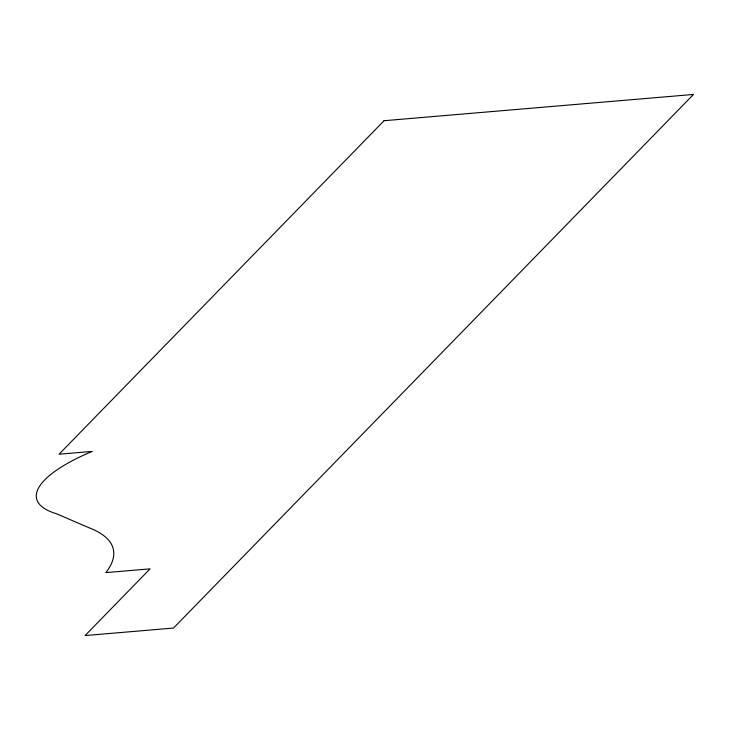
<?xml version="1.0" encoding="UTF-8"?>
<svg xmlns="http://www.w3.org/2000/svg" width="730" height="730" viewBox="0 0 730 730"><rect width="100%" height="100%" fill="white"/><g stroke="black" fill="none" stroke-linecap="round" stroke-linejoin="round"><path stroke-width="1.09" d="M384.053 120.715L59.057 454.215L92.208 451.405A139.147 40.679 -12.2 0 0 56.493 513.747L88.859 527.699A219.694 64.231 -12.2 0 1 105.877 572.612L150.088 568.852L85.091 635.556L173.503 628.055L693.5 94.444L384.053 120.715"/></g></svg>
